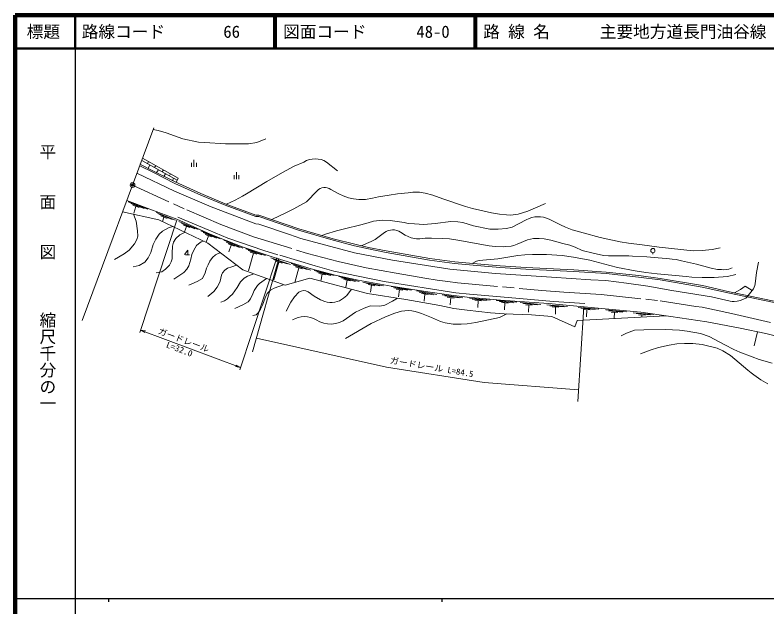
# Model space of a CAD drawing. Units: millimetres, scale not verified. Extents: x 40000 to 680000, y 20000 to 380000.
# Drawn here: x 40000 to 265466, y 202409 to 380000 of the extents above; entities that cross this region are included whole.
import ezdxf
from ezdxf.enums import TextEntityAlignment as Align

# ---------------------------------------------------------------- set-up
doc = ezdxf.new("R2010")
doc.units = ezdxf.units.MM
doc.header["$LTSCALE"] = 1000
doc.header["$PDMODE"] = 32
doc.header["$PDSIZE"] = 500
doc.linetypes.add('CHAIN', pattern=[18.5, 12, -1.5, 3.5, -1.5])
for name, color, linetype, lineweight in [('M-BGD', 7, 'Continuous', 13), ('M-BMK', 2, 'CHAIN', 13), ('M-STR-HTXT', 7, 'Continuous', 13), ('M-TTL', 2, 'Continuous', 140), ('M-TTL-BAND', 7, 'Continuous', 25), ('M-TTL-LINE', 7, 'Continuous', 50), ('M-TTL-TXT', 7, 'Continuous', 13), ('M-WORK', 1, 'Continuous', 13)]:
    doc.layers.add(name, color=color, linetype=linetype, lineweight=lineweight)
doc.layers.add('M-OTRS', color=6, linetype='Continuous')
doc.styles.add('@ＭＳ ゴシック', font='')
doc.styles.add('ＭＳ ゴシック', font='')
doc.styles.get('@ＭＳ ゴシック').set_extended_font_data('@MS Gothic')
doc.styles.get('ＭＳ ゴシック').set_extended_font_data('MS Gothic')

# ---------------------------------------------------------------- blocks, each defined once
blk = doc.blocks.new('open_arrow')
at = {"color": 0, "linetype": 'Continuous', "lineweight": -2}
blk.add_lwpolyline([(7.5, 1.25), (0, 0), (7.5, -1.25)], dxfattribs=at)

msp = doc.modelspace()

# ---------------------------------------------------------------- linework, layer by layer
at = {"layer": 'M-BGD'}
msp.add_circle((75229, 328963), 700, dxfattribs=at)
at = {"layer": 'M-BMK'}
for p, q in [((75229, 328963), (91465, 321525)), ((91465, 321525), (101667, 317175)), ((101667, 317175), (111490, 313467)), ((111490, 313467), (127680, 308458)), ((127680, 308458), (136935, 306054)), ((136935, 306054), (145291, 304135)), ((145291, 304135), (154279, 302556)), ((154279, 302556), (162829, 301098)), ((162829, 301098), (166605, 300483)), ((166605, 300483), (169746, 300067)), ((169746, 300067), (172696, 299668)), ((172696, 299668), (197992, 297350)), ((197992, 297350), (204528, 296831)), ((204528, 296831), (215747, 296196)), ((215747, 296196), (233428, 294235)), ((233428, 294235), (244168, 292518)), ((244168, 292518), (245989, 292345)), ((245989, 292345), (254844, 290494)), ((254844, 290494), (272971, 286254))]:
    msp.add_line(p, q, dxfattribs=at)
at = {"layer": 'M-OTRS'}
msp.add_point((75229, 328963), dxfattribs=at)
at = {"layer": 'M-STR-HTXT'}
for p, q in [((88468, 318433), (77418, 284791)), ((118450, 307149), (107400, 273507)), ((119092, 306968), (111200, 278973)), ((210543, 292453), (208758, 264007)), ((77652, 285504), (107634, 274220))]:
    msp.add_line(p, q, dxfattribs=at)
msp.add_lwpolyline([(112360, 283086), (151339, 274343), (180687, 269718), (208981, 267564)], dxfattribs=at)
at = {"layer": 'M-TTL'}
for p, q in [((40000, 380000), (40000, 20000)), ((680000, 380000), (40000, 380000))]:
    msp.add_line(p, q, dxfattribs=at)
at = {"layer": 'M-TTL-BAND'}
for p, q in [((58000, 370000), (58000, 20000)), ((40000, 205000), (579000, 205000)), ((68000, 205000), (68000, 204000)), ((168000, 205000), (168000, 204000))]:
    msp.add_line(p, q, dxfattribs=at)
at = {"layer": 'M-TTL-LINE'}
for p, q in [((58000, 380000), (58000, 370000)), ((117750, 380000), (117750, 370000)), ((118250, 380000), (118250, 370000)), ((177750, 380000), (177750, 370000)), ((178250, 380000), (178250, 370000)), ((40000, 370000), (680000, 370000))]:
    msp.add_line(p, q, dxfattribs=at)
at = {"layer": 'M-WORK'}
for p, q in [((81619, 346116), (60113, 288391)), ((81435, 345622), (82876, 345402)), ((82876, 345402), (85355, 344671)), ((85355, 344671), (90275, 342849)), ((90275, 342849), (94972, 341845)), ((112495, 341780), (115239, 342852)), ((94972, 341845), (96806, 341721)), ((96806, 341721), (103107, 341404)), ((103107, 341404), (110030, 341387)), ((110030, 341387), (112495, 341780)), ((77979, 336346), (88639, 330470)), ((78232, 337025), (88904, 331062)), ((79694, 335400), (80038, 336016)), ((93661, 334436), (93661, 336526)), ((77404, 334801), (81471, 332733)), ((77465, 335239), (81533, 333171)), ((79882, 334010), (80426, 334997)), ((81851, 334212), (82188, 334815)), ((92932, 334419), (92932, 335635)), ((94375, 334419), (94375, 335635)), ((123652, 334653), (120199, 332796)), ((126630, 335888), (123652, 334653)), ((133407, 335888), (136707, 333306)), ((76550, 332510), (87811, 327177)), ((81471, 332733), (87908, 329471)), ((81533, 333171), (87970, 329909)), ((82413, 332725), (82972, 333593)), ((84085, 332980), (84521, 333511)), ((85138, 332399), (84620, 331606)), ((86342, 331736), (86664, 332313)), ((105663, 330753), (105663, 331969)), ((106392, 330770), (106392, 332860)), ((107106, 330753), (107106, 331969)), ((120199, 332796), (115469, 330008)), ((87521, 331086), (87191, 330304)), ((87908, 329471), (95699, 325983)), ((87970, 329909), (95760, 326421)), ((88904, 331062), (88318, 329753)), ((115469, 330008), (109445, 326364)), ((87811, 327177), (98847, 322426)), ((127397, 323992), (130592, 327301)), ((134652, 327700), (137134, 326333)), ((95699, 325983), (102986, 322964)), ((95760, 326421), (103048, 323402)), ((108206, 325611), (105971, 324469)), ((109445, 326364), (108206, 325611)), ((137134, 326333), (138418, 325778)), ((138418, 325778), (140032, 325205)), ((140032, 325205), (141507, 324841)), ((141507, 324841), (143051, 324667)), ((145133, 324650), (147180, 325032)), ((147180, 325032), (148985, 325413)), ((148985, 325413), (152229, 325969)), ((152229, 325969), (154641, 326333)), ((154641, 326333), (157834, 326680)), ((157834, 326680), (159291, 326836)), ((159291, 326836), (161252, 326836)), ((161252, 326836), (162952, 326576)), ((162952, 326576), (165295, 326003)), ((165295, 326003), (168296, 324841)), ((168296, 324841), (175028, 322533)), ((73526, 324393), (80459, 321750)), ((73942, 323958), (79776, 321789)), ((74677, 323462), (78732, 321966)), ((75297, 322940), (77218, 322259)), ((76257, 322599), (75607, 320515)), ((98847, 322426), (112173, 317405)), ((102986, 322964), (112182, 319529)), ((103048, 323402), (112244, 319967)), ((105971, 324469), (103443, 323255)), ((123593, 321824), (127397, 323992)), ((143051, 324667), (145133, 324650)), ((175028, 322533), (177180, 321908)), ((193750, 321197), (199025, 323453)), ((72254, 320979), (83110, 318593)), ((75535, 320258), (76363, 318195)), ((80459, 321750), (88512, 318744)), ((82359, 320798), (88119, 318441)), ((83077, 320278), (87081, 318652)), ((116976, 318643), (121378, 320724)), ((121378, 320724), (123593, 321824)), ((177180, 321908), (182819, 320625)), ((182819, 320625), (185300, 320225)), ((185300, 320225), (187348, 320017)), ((188545, 320000), (190887, 320278)), ((190887, 320278), (193750, 321197)), ((76363, 318195), (76711, 315270)), ((83110, 318593), (97848, 311580)), ((83679, 319736), (85577, 318993)), ((84628, 319365), (84182, 318083)), ((88512, 318744), (98499, 314210)), ((88780, 319383), (98085, 315449)), ((89150, 318022), (94911, 315665)), ((112182, 319529), (113083, 319523)), ((112244, 319967), (113144, 319960)), ((113083, 319523), (125012, 315420)), ((113144, 319960), (125073, 315858)), ((145879, 317609), (147510, 318164)), ((147510, 318164), (150199, 318425)), ((150199, 318425), (152438, 318355)), ((152438, 318355), (156654, 317713)), ((166006, 317436), (170656, 318008)), ((170656, 318008), (172818, 317968)), ((172818, 317968), (174305, 317745)), ((187348, 320017), (188545, 320000)), ((189095, 316343), (193299, 318556)), ((200190, 318742), (203557, 317069)), ((84175, 315136), (86220, 316252)), ((86220, 316252), (87376, 316563)), ((89869, 317502), (93872, 315875)), ((90471, 316960), (92369, 316217)), ((91420, 316588), (90838, 314915)), ((112173, 317405), (113065, 317244)), ((113065, 317244), (122271, 314171)), ((125073, 315858), (135421, 312894)), ((136351, 315289), (138835, 315857)), ((138835, 315857), (143675, 317019)), ((143675, 317019), (145879, 317609)), ((156654, 317713), (157886, 317436)), ((157886, 317436), (159777, 317331)), ((159777, 317331), (162623, 317193)), ((162623, 317193), (166006, 317436)), ((174305, 317745), (177440, 316754)), ((177440, 316754), (182323, 315775)), ((182323, 315775), (184891, 315741)), ((184891, 315741), (187325, 315962)), ((187325, 315962), (189095, 316343)), ((203557, 317069), (205032, 316323)), ((205032, 316323), (207010, 315525)), ((76785, 313634), (76562, 312630)), ((76711, 315270), (76785, 313634)), ((82241, 312757), (83183, 314232)), ((83183, 314232), (84175, 315136)), ((89380, 314009), (88228, 312930)), ((90975, 314850), (89380, 314009)), ((95719, 315233), (101479, 312876)), ((96437, 314714), (100441, 313087)), ((97040, 314172), (98937, 313428)), ((97989, 313800), (97306, 311838)), ((98085, 315449), (103850, 313093)), ((98499, 314210), (108124, 310466)), ((122271, 314171), (125711, 312952)), ((125012, 315420), (135360, 312457)), ((132042, 313862), (133120, 314280)), ((133120, 314280), (136351, 315289)), ((150768, 314732), (147974, 312654)), ((157026, 314001), (155609, 314819)), ((158790, 313167), (157026, 314001)), ((207010, 315525), (210341, 314623)), ((210341, 314623), (215494, 313252)), ((75868, 311403), (74232, 309482)), ((76562, 312630), (75868, 311403)), ((80692, 308754), (81436, 311195)), ((81436, 311195), (82241, 312757)), ((87533, 311902), (87174, 310662)), ((88228, 312930), (87533, 311902)), ((94362, 310873), (94994, 311394)), ((94994, 311394), (95800, 311914)), ((95800, 311914), (96682, 312134)), ((97848, 311580), (108293, 303529)), ((102573, 312420), (108333, 310063)), ((103291, 311900), (107295, 310274)), ((103850, 313093), (114567, 309359)), ((103893, 311358), (105791, 310615)), ((125711, 312952), (141746, 308650)), ((135360, 312457), (141821, 310805)), ((135421, 312894), (141883, 311243)), ((141883, 311243), (146012, 310271)), ((146802, 312071), (143769, 310799)), ((147974, 312654), (146802, 312071)), ((160340, 312825), (158790, 313167)), ((161421, 312850), (160340, 312825)), ((163027, 313009), (161421, 312850)), ((164829, 313037), (163027, 313009)), ((168126, 312968), (164829, 313037)), ((170260, 312812), (168126, 312968)), ((173366, 312378), (170260, 312812)), ((177148, 311701), (173366, 312378)), ((182215, 310770), (177148, 311701)), ((190522, 311210), (189542, 310894)), ((193700, 312518), (190522, 311210)), ((195465, 312946), (193700, 312518)), ((197148, 312981), (195465, 312946)), ((198623, 312808), (197148, 312981)), ((200687, 312478), (198623, 312808)), ((204279, 311489), (200687, 312478)), ((206361, 310916), (204279, 311489)), ((215494, 313252), (221498, 311933)), ((221498, 311933), (223909, 311517)), ((223909, 311517), (228022, 311031)), ((74232, 309482), (72745, 308354)), ((87174, 310662), (87100, 308556)), ((90781, 308140), (91772, 309479)), ((91772, 309479), (91772, 308018)), ((93024, 308109), (93569, 309423)), ((93569, 309423), (94362, 310873)), ((104842, 310987), (104124, 308924)), ((108124, 310466), (118306, 307016)), ((109163, 309877), (115061, 307887)), ((109913, 309404), (114011, 308032)), ((110548, 308900), (112489, 308278)), ((114567, 309359), (118762, 308099)), ((141821, 310805), (145951, 309833)), ((145951, 309833), (151271, 308789)), ((146012, 310271), (151332, 309226)), ((151332, 309226), (164329, 306930)), ((183927, 310556), (182215, 310770)), ((186361, 310503), (183927, 310556)), ((187076, 310559), (186361, 310503)), ((188783, 310704), (187076, 310559)), ((189542, 310894), (188783, 310704)), ((207923, 310309), (206361, 310916)), ((210041, 309362), (207923, 310309)), ((213335, 308531), (210041, 309362)), ((228022, 311031), (233140, 310354)), ((233140, 310354), (243308, 309209)), ((243308, 309209), (246084, 309348)), ((246084, 309348), (249016, 309678)), ((249016, 309678), (251428, 310129)), ((72745, 308354), (69807, 306632)), ((78883, 305854), (79949, 307118)), ((79949, 307118), (80692, 308754)), ((87087, 306895), (86852, 306002)), ((87100, 308556), (87087, 306895)), ((91092, 308018), (92313, 308018)), ((92070, 304738), (92689, 306796)), ((92689, 306796), (93024, 308109)), ((99210, 307276), (98414, 306188)), ((100102, 308022), (99210, 307276)), ((101564, 308716), (100102, 308022)), ((111519, 308589), (110025, 303232)), ((116743, 307167), (122640, 305178)), ((117492, 306694), (121590, 305323)), ((118306, 307016), (128813, 303823)), ((119364, 307930), (130032, 304732)), ((141746, 308650), (153212, 306463)), ((151271, 308789), (164268, 306492)), ((164329, 306930), (171883, 305912)), ((181327, 306550), (184739, 306854)), ((184739, 306854), (190794, 307860)), ((190794, 307860), (192859, 308051)), ((192859, 308051), (195167, 308190)), ((195167, 308190), (199366, 308138)), ((199366, 308138), (204085, 307808)), ((204085, 307808), (207416, 307392)), ((207416, 307392), (212327, 306420)), ((216496, 307874), (213335, 308531)), ((217902, 307735), (216496, 307874)), ((224096, 307718), (217902, 307735)), ((225154, 307666), (224096, 307718)), ((229440, 307475), (225154, 307666)), ((231671, 307289), (229440, 307475)), ((231254, 308701), (231254, 308225)), ((234001, 307054), (231671, 307289)), ((235463, 306942), (234001, 307054)), ((237087, 306769), (235463, 306942)), ((238202, 306607), (237087, 306769)), ((75413, 304441), (77247, 304813)), ((77247, 304813), (78883, 305854)), ((86331, 304912), (85154, 303784)), ((86852, 306002), (86331, 304912)), ((91524, 303734), (92070, 304738)), ((97863, 305082), (97440, 304026)), ((98414, 306188), (97863, 305082)), ((103688, 304097), (105025, 304487)), ((105025, 304487), (106397, 304991)), ((119098, 305880), (117604, 300522)), ((118128, 306191), (120068, 305568)), ((122749, 305453), (128646, 303463)), ((123498, 304980), (127597, 303608)), ((124134, 304477), (126075, 303854)), ((130032, 304732), (135595, 303201)), ((153212, 306463), (170408, 303746)), ((164268, 306492), (171822, 305474)), ((171822, 305474), (177339, 304971)), ((171883, 305912), (177401, 305409)), ((177053, 305440), (178407, 306161)), ((177339, 304971), (185410, 304296)), ((177401, 305409), (185471, 304734)), ((178407, 306161), (179160, 306329)), ((179160, 306329), (181327, 306550)), ((185471, 304734), (193244, 304224)), ((212327, 306420), (218382, 304841)), ((218382, 304841), (220655, 304286)), ((239863, 306298), (238202, 306607)), ((244362, 305219), (239863, 306298)), ((248737, 304030), (244362, 305219)), ((262361, 302740), (262956, 305876)), ((84001, 302966), (82353, 302607)), ((85154, 303784), (84001, 302966)), ((87645, 300772), (90644, 302793)), ((90644, 302793), (91524, 303734)), ((97005, 302609), (96226, 300989)), ((97440, 304026), (97005, 302609)), ((101891, 301937), (102237, 302690)), ((102237, 302690), (102892, 303407)), ((102892, 303407), (103688, 304097)), ((108293, 303529), (120994, 298913)), ((111650, 302309), (109667, 301682)), ((125104, 304166), (123872, 299748)), ((128813, 303823), (136026, 301989)), ((129677, 303352), (135708, 301814)), ((130460, 302937), (134651, 301880)), ((131132, 302483), (133114, 302009)), ((132123, 302246), (131709, 300163)), ((135595, 303201), (150704, 300019)), ((170408, 303746), (184108, 302473)), ((184108, 302473), (200893, 301355)), ((185410, 304296), (193183, 303786)), ((193183, 303786), (207515, 303081)), ((193244, 304224), (207576, 303519)), ((207515, 303081), (217231, 302425)), ((207576, 303519), (217292, 302863)), ((217231, 302425), (226996, 301405)), ((217292, 302863), (227058, 301843)), ((220655, 304286), (225930, 303210)), ((225930, 303210), (229140, 302707)), ((229140, 302707), (232575, 302360)), ((232575, 302360), (238023, 301857)), ((250682, 303643), (248737, 304030)), ((251839, 303611), (250682, 303643)), ((252454, 303605), (251839, 303611)), ((253991, 303778), (252454, 303605)), ((253656, 301597), (256138, 302204)), ((255020, 304150), (253991, 303778)), ((261956, 299313), (262361, 302740)), ((94650, 300051), (92136, 298927)), ((96226, 300989), (94650, 300051)), ((101351, 299680), (101520, 300140)), ((101520, 300140), (101891, 301937)), ((107631, 299974), (106639, 298256)), ((108684, 301036), (107631, 299974)), ((109667, 301682), (108684, 301036)), ((113314, 299469), (115389, 300950)), ((120994, 298913), (128351, 301048)), ((128351, 301048), (145736, 296467)), ((136026, 301989), (142879, 300452)), ((137138, 301555), (143169, 300017)), ((137921, 301140), (142112, 300083)), ((138593, 300686), (140575, 300212)), ((139584, 300449), (139170, 298366)), ((142879, 300452), (152737, 298688)), ((144336, 299899), (150459, 298785)), ((150704, 300019), (172129, 296691)), ((200893, 301355), (212699, 300602)), ((212699, 300602), (217144, 300359)), ((217144, 300359), (223363, 299533)), ((226996, 301405), (233409, 300531)), ((227058, 301843), (233470, 300969)), ((233409, 300531), (246080, 298376)), ((233470, 300969), (246141, 298814)), ((238023, 301857), (241233, 301527)), ((241233, 301527), (242968, 301354)), ((242968, 301354), (246057, 301302)), ((246057, 301302), (249666, 301284)), ((249666, 301284), (253656, 301597)), ((99572, 297051), (100608, 298325)), ((100608, 298325), (101351, 299680)), ((106639, 298256), (105187, 296291)), ((111703, 297336), (112703, 298876)), ((112703, 298876), (113314, 299469)), ((116624, 297471), (117674, 298097)), ((117674, 298097), (120526, 299083)), ((139516, 295880), (140854, 297753)), ((145146, 299540), (149400, 298776)), ((145847, 299134), (147858, 298799)), ((146853, 298966), (146584, 296859)), ((152737, 298688), (163734, 296945)), ((152751, 298543), (158874, 297428)), ((153561, 298183), (157815, 297419)), ((154263, 297777), (156273, 297442)), ((223363, 299533), (229703, 298683)), ((229703, 298683), (236966, 297396)), ((246080, 298376), (254191, 296512)), ((246141, 298814), (254252, 296950)), ((257485, 297616), (255706, 296646)), ((258963, 298625), (257485, 297616)), ((261015, 297355), (258963, 298625)), ((259876, 295816), (261389, 297861)), ((261389, 297861), (261850, 298808)), ((261850, 298808), (261956, 299313)), ((97828, 295528), (99572, 297051)), ((104426, 295521), (103691, 294822)), ((105187, 296291), (104426, 295521)), ((110596, 294901), (111296, 296353)), ((111296, 296353), (111703, 297336)), ((114974, 295171), (115619, 296434)), ((115619, 296434), (116624, 297471)), ((122735, 293847), (123764, 295496)), ((123764, 295496), (125102, 296809)), ((127854, 296909), (129663, 295669)), ((129663, 295669), (131572, 294554)), ((138537, 295074), (139516, 295880)), ((145736, 296467), (157151, 294691)), ((155268, 297610), (155000, 295502)), ((160403, 297224), (166526, 296109)), ((161213, 296864), (165467, 296101)), ((161914, 296459), (163925, 296123)), ((162920, 296291), (162651, 294184)), ((163734, 296945), (170743, 295990)), ((168076, 296039), (174244, 295203)), ((168902, 295717), (173186, 295147)), ((170743, 295990), (175532, 295314)), ((172129, 296691), (176266, 296231)), ((176266, 296231), (187866, 295255)), ((236966, 297396), (248796, 295428)), ((248796, 295428), (254431, 294189)), ((254191, 296512), (268989, 293420)), ((254252, 296950), (269051, 293858)), ((259114, 295037), (259876, 295816)), ((102797, 294290), (101753, 293857)), ((103691, 294822), (102797, 294290)), ((108295, 293025), (109888, 293981)), ((109888, 293981), (110596, 294901)), ((114228, 292960), (114974, 295171)), ((121253, 291141), (122735, 293847)), ((131572, 294554), (132910, 294058)), ((150855, 292994), (153197, 294134)), ((153197, 294134), (154699, 295073)), ((157151, 294691), (167353, 292817)), ((169621, 295343), (171645, 295100)), ((170633, 295222), (170460, 293104)), ((175532, 295314), (180217, 294984)), ((176266, 295033), (182467, 294497)), ((177106, 294751), (181413, 294389)), ((177843, 294413), (179876, 294268)), ((178859, 294340), (178790, 292217)), ((180217, 294984), (185561, 294472)), ((184284, 294341), (190485, 293805)), ((185124, 294059), (189431, 293697)), ((185561, 294472), (199917, 293452)), ((185861, 293721), (187894, 293576)), ((186877, 293648), (186808, 291525)), ((187866, 295255), (201445, 294075)), ((191472, 293713), (197673, 293177)), ((192313, 293431), (196619, 293069)), ((199917, 293452), (227625, 290826)), ((201445, 294075), (210814, 293416)), ((254431, 294189), (254989, 294072)), ((254989, 294072), (255671, 294037)), ((255671, 294037), (256582, 294116)), ((256582, 294116), (257503, 294346)), ((257503, 294346), (258583, 294816)), ((258583, 294816), (259114, 295037)), ((105949, 291962), (108295, 293025)), ((112918, 290694), (113617, 291756)), ((113617, 291756), (114228, 292960)), ((142083, 290832), (144731, 292047)), ((144731, 292047), (146601, 292751)), ((146601, 292751), (149380, 292696)), ((149380, 292696), (150855, 292994)), ((167353, 292817), (171604, 292002)), ((171604, 292002), (175595, 291429)), ((175595, 291429), (182587, 290683)), ((193049, 293092), (195082, 292947)), ((194066, 293020), (193996, 290896)), ((199493, 293075), (205694, 292539)), ((200333, 292793), (204640, 292432)), ((201069, 292455), (203103, 292310)), ((202086, 292382), (202016, 290259)), ((208814, 292296), (215015, 291760)), ((209655, 292014), (213961, 291653)), ((210391, 291676), (212424, 291531)), ((211408, 291603), (211338, 289480)), ((217126, 291522), (223327, 290986)), ((217966, 291240), (222273, 290879)), ((218703, 290902), (220736, 290757)), ((111275, 289806), (112282, 290049)), ((112282, 290049), (112918, 290694)), ((139386, 288907), (142083, 290832)), ((146806, 287496), (151116, 289443)), ((151116, 289443), (153883, 290514)), ((161917, 290410), (164858, 289252)), ((164858, 289252), (167600, 288072)), ((178132, 287708), (185280, 289287)), ((182587, 290683), (186630, 290353)), ((185280, 289287), (187475, 290323)), ((186630, 290353), (194837, 290058)), ((194837, 290058), (200979, 289573)), ((200979, 289573), (207893, 286503)), ((208521, 288379), (235123, 289777)), ((219719, 290830), (219658, 288965)), ((225393, 290692), (231593, 290156)), ((226233, 290410), (230539, 290048)), ((226969, 290072), (229003, 289927)), ((227625, 290826), (236619, 289568)), ((227986, 289999), (227966, 289401)), ((236619, 289568), (247388, 287991)), ((139082, 283003), (146806, 287496)), ((167600, 288072), (169022, 287621)), ((169022, 287621), (171365, 287292)), ((171365, 287292), (173794, 287240)), ((173794, 287240), (175564, 287326)), ((175564, 287326), (178132, 287708)), ((207893, 286503), (208521, 288379)), ((247388, 287991), (257427, 286092)), ((221715, 283796), (223363, 284594)), ((223363, 284594), (225723, 285409)), ((225723, 285409), (228516, 285583)), ((228516, 285583), (235005, 285617)), ((235005, 285617), (239239, 285409)), ((239239, 285409), (241529, 285201)), ((241529, 285201), (245520, 284455)), ((245520, 284455), (248123, 283570)), ((257427, 286092), (265078, 284443)), ((261665, 280726), (262582, 284981)), ((265078, 284443), (275551, 281772)), ((248123, 283570), (252877, 281037)), ((230407, 279500), (232975, 280298)), ((232975, 280298), (236116, 280957)), ((236116, 280957), (238438, 281327)), ((238438, 281327), (240706, 281438)), ((240706, 281438), (243247, 281451)), ((243247, 281451), (245998, 281128)), ((245998, 281128), (250547, 280050)), ((250547, 280050), (252245, 279257)), ((252877, 281037), (255549, 279666)), ((255549, 279666), (257371, 278868)), ((227596, 278389), (230407, 279500)), ((252245, 279257), (254488, 277857)), ((254488, 277857), (259718, 273482)), ((257371, 278868), (261032, 277410)), ((261032, 277410), (263096, 276682)), ((263096, 276682), (267000, 275571)), ((259718, 273482), (260722, 272664)), ((260722, 272664), (261515, 272056)), ((261515, 272056), (263647, 270594)), ((263647, 270594), (265716, 269317))]:
    msp.add_line(p, q, dxfattribs=at)
msp.add_circle((231254, 309332), 631, dxfattribs=at)
for centre, radius, start, end in [((130018, 330510), 6356, 57.78512, 122.21488), ((132864, 325043), 3203, 56.06133, 135.16588), ((196925, 311987), 7502, 64.19684, 118.89391), ((153249, 311388), 4164, 55.47886, 126.57453), ((126542, 295088), 2244, 54.22939, 129.89825), ((134790, 299736), 5981, 251.68533, 308.79107), ((157783, 281390), 9922, 65.37445, 113.14064), ((126733, 282360), 7160, 59.85773, 119.60588), ((134607, 295104), 7826, 236.86007, 307.6368)]:
    msp.add_arc(centre, radius, start, end, dxfattribs=at)

# ---------------------------------------------------------------- block references
at = {"layer": 'M-STR-HTXT', "xscale": 200, "yscale": 200}
for p, rotation in [((77652, 285504), 339.4), ((107634, 274220), 159.4)]:
    msp.add_blockref('open_arrow', p, dxfattribs=dict(at, rotation=rotation))

# ---------------------------------------------------------------- texts
at = {"layer": 'M-STR-HTXT', "style": 'ＭＳ ゴシック'}
for s, width, p in [('ガードレール', 1.05, (82483, 283953)), ('L=32.0', 1.1, (84936, 279824))]:
    msp.add_text(s, height=1833, rotation=339.375, dxfattribs=dict(at, width=width)).set_placement(p, align=Align.BOTTOM_LEFT)
at = {"layer": 'M-STR-HTXT', "style": 'ＭＳ ゴシック', "width": 1.05}
msp.add_text('ガードレール L=84.5', height=1833, rotation=350.477, dxfattribs=at).set_placement((164694, 272901), align=Align.BOTTOM_CENTER)
at = {"layer": 'M-TTL-BAND', "style": '@ＭＳ ゴシック'}
for s, p in [('平\u3000\u3000面\u3000\u3000図', (49777, 306475)), ('縮尺千分の一', (49777, 261030))]:
    msp.add_text(s, height=3666, rotation=270, dxfattribs=at).set_placement(p, align=Align.MIDDLE_RIGHT)
at = {"layer": 'M-TTL-TXT', "style": 'ＭＳ ゴシック'}
msp.add_text('標題', height=3666, dxfattribs=at).set_placement((48500, 375000), align=Align.MIDDLE_CENTER)
for s, p in [('路線コード       66', (60000, 375000)), ('図面コード      48-0', (120380, 375000)), ('路 線 名      主要地方道長門油谷線', (180380, 375000))]:
    msp.add_text(s, height=3666, dxfattribs=at).set_placement(p, align=Align.MIDDLE_LEFT)

doc.saveas('drawing.dxf')
